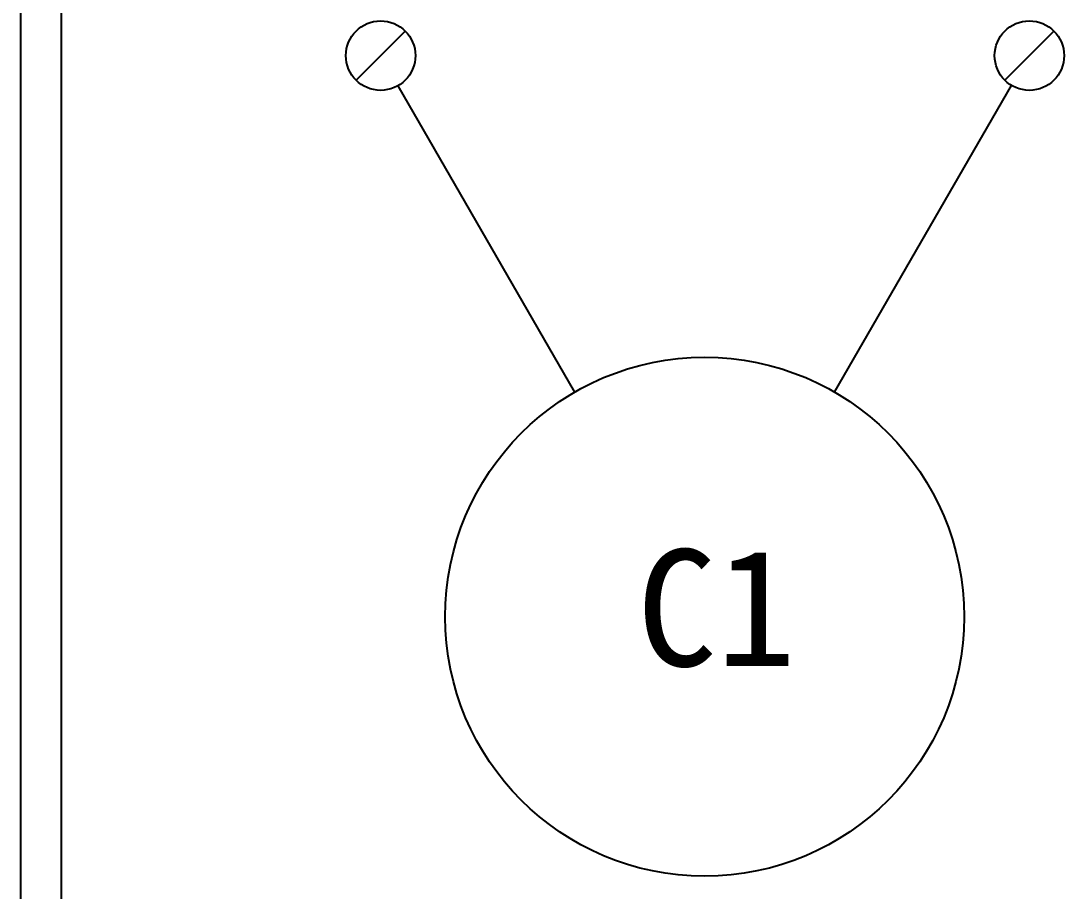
# Model space of a CAD drawing. Extents: x 10 to 297, y 3 to 207.
# Drawn here: x 10 to 42.16, y 31.6 to 58.43 of the extents above; entities that cross this region are included whole.
import ezdxf

# ---------------------------------------------------------------- set-up
doc = ezdxf.new("R2010")
doc.units = 0
doc.layers.get('0').update_dxf_attribs({"linetype": 'CONTINUOUS'})
doc.layers.add('圖框層', color=7, linetype='CONTINUOUS')
doc.styles.add('STSL', font='KAIU.TTF')

msp = doc.modelspace()

# ---------------------------------------------------------------- linework, layer by layer
for p, q in [((21.85, 58.118), (20.335, 56.603)), ((41.85, 58.118), (40.335, 56.603)), ((27.081, 46.988), (21.628, 56.433)), ((35.081, 46.988), (40.54, 56.443))]:
    msp.add_line(p, q)
for centre, radius in [((21.092, 57.36), 1.071), ((41.092, 57.36), 1.071), ((31.081, 40.06), 8)]:
    msp.add_circle(centre, radius)
at = {"layer": '圖框層', "color": 7}
for p, q in [((10, 3), (10, 206.969)), ((11.25, 4.25), (11.25, 205.719))]:
    msp.add_line(p, q, dxfattribs=at)

# ---------------------------------------------------------------- texts
at = {"layer": '圖框層', "color": 4, "style": 'STSL'}
msp.add_text('C1', height=3.6, dxfattribs=at).set_placement((28.996, 38.536))

doc.saveas('drawing.dxf')
